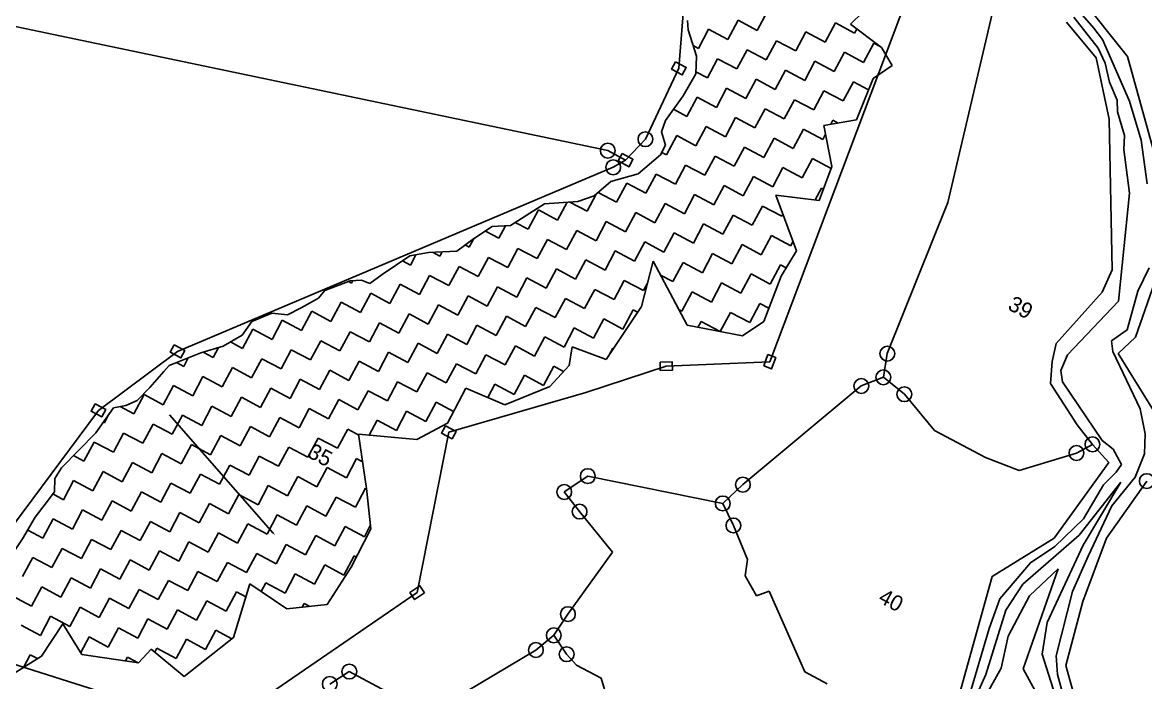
# Model space of a CAD drawing. Header units: metres. Extents: x 345339 to 348404, y 1759591 to 1762525.
# Drawn here: x 346414 to 347056, y 1760770 to 1761147 of the extents above; entities that cross this region are included whole.
import ezdxf

# ---------------------------------------------------------------- set-up
doc = ezdxf.new("R2010")
doc.units = ezdxf.units.M
for name, color, linetype in [('LINE_WATER', 4, 'Continuous'), ('POLY_HATCH', 12, 'Continuous'), ('POLY_PARCEL', 6, 'Continuous'), ('POLY_WATER', 4, 'Continuous'), ('SYM_ARROW', 1, 'Continuous'), ('TEXT_PARCEL', 7, 'Continuous')]:
    doc.layers.add(name, color=color, linetype=linetype)
doc.styles.add('TEXT_MAP', font='')
doc.styles.get('TEXT_MAP').set_extended_font_data('Kruti Dev 050')

msp = doc.modelspace()

# ---------------------------------------------------------------- linework, layer by layer
for points in [[(346787.11, 1761124.24), (346793.22, 1761120.98), (346790.96, 1761116.75), (346784.85, 1761120.01)], [(346756.71, 1761071.78), (346762.82, 1761068.53), (346760.56, 1761064.3), (346754.45, 1761067.56)], [(346500.73, 1760962.6), (346506.84, 1760959.34), (346504.59, 1760955.12), (346498.48, 1760958.37)], [(346778.29, 1760952.62), (346785.21, 1760952.82), (346785.34, 1760948.03), (346778.42, 1760947.84)], [(346837.48, 1760950.52), (346839.92, 1760956.99), (346844.4, 1760955.3), (346841.96, 1760948.82)], [(346455.55, 1760928.87), (346461.66, 1760925.62), (346459.41, 1760921.39), (346453.3, 1760924.65)], [(346655.67, 1760916.39), (346661.78, 1760913.13), (346659.53, 1760908.91), (346653.42, 1760912.16)], [(346643.82, 1760821.06), (346638.1, 1760817.15), (346635.4, 1760821.1), (346641.12, 1760825.01)]]:
    msp.add_lwpolyline(points, close=True)
for centre in [(346769.92, 1761080.01), (346748.44, 1761073.47), (346751.51, 1761063.97), (346908.11, 1760957.54), (346905.83, 1760944.04), (346905.83, 1760944.04), (346893.22, 1760939.08), (346917.86, 1760934.37), (347025.3, 1760905.73), (347016.14, 1760900.8), (346737.02, 1760887.59), (347056.33, 1760884.78), (346723.55, 1760878.56), (346825.58, 1760882.77), (346814.12, 1760871.99), (346732.31, 1760867.36), (346820.19, 1760859.43), (346725.64, 1760808.79), (346717.59, 1760796.74), (346707.36, 1760788.3), (346724.92, 1760785.91), (346600.79, 1760776.01), (346589.63, 1760768.88)]:
    msp.add_circle(centre, 4.23)
at = {"layer": 'LINE_WATER'}
for p, q in [((346999.23, 1761174.48), (347026.12, 1761143.36)), ((347014.62, 1761149.66), (347028.54, 1761132.02)), ((347026.12, 1761143.36), (347031.01, 1761137.02)), ((347028.54, 1761132.02), (347032.52, 1761123.37)), ((347031.01, 1761137.02), (347046.35, 1761101.63)), ((347032.52, 1761123.37), (347034.99, 1761112.65)), ((347034.99, 1761112.65), (347039.49, 1761102.31)), ((347039.49, 1761102.31), (347039.65, 1761095.69)), ((347046.35, 1761101.63), (347053.11, 1761079.5)), ((347039.65, 1761095.69), (347043.5, 1761082.2)), ((347043.5, 1761082.2), (347043.29, 1761074.14)), ((347053.11, 1761079.5), (347056.59, 1761054.49)), ((347043.29, 1761074.14), (347046.37, 1761049.2)), ((347046.37, 1761049.2), (347040.12, 1760987.56)), ((347057.76, 1761006.62), (347051.25, 1760993.3)), ((347051.25, 1760993.3), (347045.19, 1760971.05)), ((347040.12, 1760987.56), (347011.09, 1760956.94)), ((347045.19, 1760971.05), (347036.11, 1760964.89)), ((347036.11, 1760964.89), (347036.87, 1760958.69)), ((347011.09, 1760956.94), (347007.15, 1760948.01)), ((347036.87, 1760958.69), (347052.51, 1760926.04)), ((347007.15, 1760948.01), (347008.11, 1760941.37)), ((347008.11, 1760941.37), (347030.83, 1760908.01)), ((347052.51, 1760926.04), (347055.34, 1760911.79)), ((347030.83, 1760908.01), (347037.17, 1760903.01)), ((347055.34, 1760911.79), (347055.05, 1760900.37)), ((347037.17, 1760903.01), (347041.95, 1760894.33)), ((347055.05, 1760900.37), (347049.68, 1760887.02)), ((347038.77, 1760889.89), (347031.64, 1760882.66)), ((347041.95, 1760894.33), (347038.77, 1760889.89)), ((347017.76, 1760853.92), (347041.41, 1760884.17)), ((347041.41, 1760884.17), (347019.9, 1760848.15)), ((347031.64, 1760882.66), (347020.11, 1760863.26)), ((347049.68, 1760887.02), (347036.34, 1760870.62)), ((347036.34, 1760870.62), (347022.8, 1760841.93)), ((347020.11, 1760863.26), (347003.88, 1760847.39)), ((346985.48, 1760825.96), (347017.76, 1760853.92)), ((347003.88, 1760847.39), (346989.92, 1760838.07)), ((347019.9, 1760848.15), (346999.33, 1760804.1)), ((346989.92, 1760838.07), (346972.44, 1760817.55)), ((347022.8, 1760841.93), (347013.82, 1760821.82)), ((346985.75, 1760777.65), (347005.74, 1760834.74)), ((347005.74, 1760834.74), (346989.33, 1760819.17)), ((346975.83, 1760811.1), (346985.48, 1760825.96)), ((346989.33, 1760819.17), (346977.07, 1760796.17)), ((347013.82, 1760821.82), (347004.64, 1760785.02)), ((346972.44, 1760817.55), (346966.35, 1760800.66)), ((346964.37, 1760774.36), (346975.83, 1760811.1)), ((346966.35, 1760800.66), (346955.94, 1760765.76)), ((346999.33, 1760804.1), (346996.58, 1760785.88)), ((346977.07, 1760796.17), (346973.18, 1760777.98)), ((346996.58, 1760785.88), (347006.32, 1760755.21)), ((347004.64, 1760785.02), (347005.28, 1760774.25)), ((346957.82, 1760759.9), (346964.37, 1760774.36)), ((346973.18, 1760777.98), (346960.57, 1760755.42)), ((346999.52, 1760752.36), (346985.75, 1760777.65)), ((347005.28, 1760774.25), (347010.12, 1760756.88))]:
    msp.add_line(p, q, dxfattribs=at)
at = {"layer": 'POLY_HATCH'}
for p, q in [((346901.81, 1761160.22), (346887.03, 1761145.6)), ((346794.39, 1761142.51), (346794.03, 1761147.77)), ((346887.03, 1761145.6), (346904.77, 1761132.27)), ((346799.01, 1761127.38), (346794.39, 1761142.51)), ((346904.77, 1761132.27), (346910.94, 1761122)), ((346798.76, 1761117.38), (346799.01, 1761127.38)), ((346910.94, 1761122), (346900.03, 1761114.63)), ((346791.43, 1761104.82), (346798.76, 1761117.38)), ((346900.03, 1761114.63), (346890.54, 1761090.99)), ((346781.31, 1761090.58), (346791.43, 1761104.82)), ((346779.14, 1761084.13), (346781.31, 1761090.58)), ((346890.54, 1761090.99), (346871.77, 1761087.81)), ((346871.77, 1761087.81), (346876.38, 1761064.41)), ((346781.45, 1761076.57), (346779.14, 1761084.13)), ((346778.56, 1761071.14), (346781.45, 1761076.57)), ((346765.77, 1761060.23), (346778.56, 1761071.14)), ((346876.38, 1761064.41), (346869.14, 1761045)), ((346740.67, 1761047.63), (346750.14, 1761055.88)), ((346750.14, 1761055.88), (346765.77, 1761060.23)), ((346692.91, 1761030.81), (346712.28, 1761043.12)), ((346712.28, 1761043.12), (346731.33, 1761044.37)), ((346731.33, 1761044.37), (346740.67, 1761047.63)), ((346869.14, 1761045), (346844.4, 1761048.1)), ((346844.4, 1761048.1), (346856.15, 1761016.25)), ((346671.7, 1761023.11), (346682.38, 1761030.08)), ((346682.38, 1761030.08), (346692.91, 1761030.81)), ((346662.26, 1761016.11), (346671.7, 1761023.11)), ((346619.63, 1761002.72), (346635.41, 1761013.31)), ((346635.41, 1761013.31), (346645.97, 1761015.29)), ((346645.97, 1761015.29), (346662.26, 1761016.11)), ((346774.39, 1761010.39), (346767.6, 1760984.54)), ((346793.68, 1760973.74), (346774.39, 1761010.39)), ((346856.15, 1761016.25), (346847.4, 1761001.73)), ((346586.86, 1760993.58), (346601.27, 1760999.2)), ((346601.27, 1760999.2), (346607.79, 1760999.53)), ((346607.79, 1760999.53), (346612.49, 1760997.66)), ((346612.49, 1760997.66), (346619.63, 1761002.72)), ((346847.4, 1761001.73), (346837.55, 1760975.96)), ((346583.25, 1760989.17), (346586.86, 1760993.58)), ((346573.35, 1760983.68), (346583.25, 1760989.17)), ((346767.6, 1760984.54), (346747.52, 1760954.13)), ((346545.13, 1760975.92), (346556.51, 1760980.62)), ((346556.51, 1760980.62), (346565.49, 1760979.64)), ((346565.49, 1760979.64), (346573.35, 1760983.68)), ((346539.67, 1760968.06), (346545.13, 1760975.92)), ((346825.39, 1760967.7), (346793.68, 1760973.74)), ((346837.55, 1760975.96), (346825.39, 1760967.7)), ((346528.75, 1760961.84), (346539.67, 1760968.06)), ((346515.89, 1760957.93), (346528.75, 1760961.84)), ((346728.09, 1760961.38), (346726.29, 1760950.71)), ((346747.52, 1760954.13), (346728.09, 1760961.38)), ((346497.94, 1760950.76), (346515.89, 1760957.93)), ((346486.86, 1760938.29), (346494.85, 1760947.33)), ((346494.85, 1760947.33), (346497.94, 1760950.76)), ((346726.29, 1760950.71), (346715.26, 1760938.75)), ((346479.66, 1760930.73), (346486.86, 1760938.29)), ((346667.43, 1760937.86), (346656.81, 1760917.92)), ((346689.56, 1760928.4), (346667.43, 1760937.86)), ((346715.26, 1760938.75), (346689.56, 1760928.4)), ((346466.04, 1760926.58), (346473.08, 1760927.9)), ((346473.08, 1760927.9), (346479.66, 1760930.73)), ((346455.92, 1760912.34), (346466.04, 1760926.58)), ((346656.81, 1760917.92), (346639.41, 1760908.58)), ((346436.39, 1760892.35), (346455.92, 1760912.34)), ((346639.41, 1760908.58), (346606.09, 1760911.6)), ((346606.09, 1760911.6), (346610.51, 1760880.55)), ((346432.48, 1760886.2), (346436.39, 1760892.35)), ((346432.29, 1760878.7), (346432.48, 1760886.2)), ((346427.62, 1760872.32), (346432.29, 1760878.7)), ((346610.51, 1760880.55), (346612.98, 1760857.52)), ((346421.41, 1760864.23), (346427.62, 1760872.32)), ((346414.17, 1760851.86), (346421.41, 1760864.23)), ((346612.98, 1760857.52), (346601.89, 1760835.63)), ((346404.81, 1760837.85), (346414.17, 1760851.86)), ((346601.89, 1760835.63), (346588.16, 1760814.24)), ((346544.04, 1760826.12), (346534.67, 1760795.44)), ((346565.12, 1760811.79), (346544.04, 1760826.12)), ((346588.16, 1760814.24), (346565.12, 1760811.79)), ((346437.12, 1760803.21), (346425.01, 1760784.84)), ((346448.01, 1760785.77), (346437.12, 1760803.21)), ((346534.67, 1760795.44), (346506.53, 1760773.21)), ((346480.37, 1760780.94), (346448.01, 1760785.77)), ((346487.62, 1760788.71), (346480.37, 1760780.94)), ((346506.53, 1760773.21), (346487.62, 1760788.71)), ((346425.01, 1760784.84), (346407.57, 1760773.97))]:
    msp.add_line(p, q, dxfattribs=at)
at = {"layer": 'POLY_HATCH', "linetype": 'Continuous'}
for p, q in [((346833.84, 1761142.06), (346839.69, 1761153.03)), ((346817.02, 1761136.93), (346822.87, 1761147.9)), ((346822.87, 1761147.9), (346833.84, 1761142.06)), ((346872.62, 1761135.49), (346878.47, 1761146.46)), ((346878.47, 1761146.46), (346889.44, 1761140.62)), ((346800.2, 1761131.8), (346806.05, 1761142.78)), ((346806.05, 1761142.78), (346817.02, 1761136.93)), ((346855.8, 1761130.36), (346861.64, 1761141.34)), ((346861.64, 1761141.34), (346872.62, 1761135.49)), ((346889.44, 1761140.62), (346890.65, 1761142.88)), ((346797.17, 1761133.42), (346800.2, 1761131.8)), ((346838.97, 1761125.23), (346844.82, 1761136.21)), ((346844.82, 1761136.21), (346855.8, 1761130.36)), ((346894.57, 1761123.79), (346900.42, 1761134.77)), ((346900.42, 1761134.77), (346903.95, 1761132.89)), ((346805.33, 1761114.98), (346811.17, 1761125.95)), ((346811.17, 1761125.95), (346822.15, 1761120.11)), ((346822.15, 1761120.11), (346828, 1761131.08)), ((346828, 1761131.08), (346838.97, 1761125.23)), ((346877.75, 1761118.67), (346883.59, 1761129.64)), ((346883.59, 1761129.64), (346894.57, 1761123.79)), ((346844.1, 1761108.41), (346849.95, 1761119.39)), ((346849.95, 1761119.39), (346860.92, 1761113.54)), ((346860.92, 1761113.54), (346866.77, 1761124.51)), ((346866.77, 1761124.51), (346877.75, 1761118.67)), ((346798.78, 1761118.46), (346805.33, 1761114.98)), ((346827.28, 1761103.28), (346833.12, 1761114.26)), ((346833.12, 1761114.26), (346844.1, 1761108.41)), ((346882.87, 1761101.84), (346888.72, 1761112.82)), ((346888.72, 1761112.82), (346897.44, 1761108.17)), ((346810.45, 1761098.15), (346816.3, 1761109.13)), ((346816.3, 1761109.13), (346827.28, 1761103.28)), ((346866.05, 1761096.71), (346871.9, 1761107.69)), ((346871.9, 1761107.69), (346882.87, 1761101.84)), ((346793.63, 1761093.03), (346799.48, 1761104)), ((346799.48, 1761104), (346810.45, 1761098.15)), ((346849.23, 1761091.59), (346855.08, 1761102.56)), ((346855.08, 1761102.56), (346866.05, 1761096.71)), ((346785.95, 1761097.12), (346793.63, 1761093.03)), ((346832.41, 1761086.46), (346838.25, 1761097.43)), ((346838.25, 1761097.43), (346849.23, 1761091.59)), ((346798.76, 1761076.2), (346804.61, 1761087.18)), ((346804.61, 1761087.18), (346815.58, 1761081.33)), ((346815.58, 1761081.33), (346821.43, 1761092.31)), ((346821.43, 1761092.31), (346832.41, 1761086.46)), ((346875.76, 1761088.49), (346877.03, 1761090.87)), ((346877.03, 1761090.87), (346880.11, 1761089.22)), ((346781.94, 1761071.08), (346787.78, 1761082.05)), ((346787.78, 1761082.05), (346798.76, 1761076.2)), ((346837.53, 1761069.64), (346843.38, 1761080.61)), ((346843.38, 1761080.61), (346854.36, 1761074.76)), ((346854.36, 1761074.76), (346860.2, 1761085.74)), ((346860.2, 1761085.74), (346871.18, 1761079.89)), ((346871.18, 1761079.89), (346872.75, 1761082.84)), ((346820.71, 1761064.51), (346826.56, 1761075.48)), ((346826.56, 1761075.48), (346837.53, 1761069.64)), ((346779.28, 1761072.49), (346781.94, 1761071.08)), ((346803.89, 1761059.38), (346809.73, 1761070.36)), ((346809.73, 1761070.36), (346820.71, 1761064.51)), ((346859.48, 1761057.94), (346865.33, 1761068.92)), ((346865.33, 1761068.92), (346875.95, 1761063.26)), ((346787.06, 1761054.25), (346792.91, 1761065.23)), ((346792.91, 1761065.23), (346803.89, 1761059.38)), ((346842.66, 1761052.81), (346848.51, 1761063.79)), ((346848.51, 1761063.79), (346859.48, 1761057.94)), ((346753.42, 1761044), (346759.27, 1761054.97)), ((346759.27, 1761054.97), (346770.24, 1761049.12)), ((346770.24, 1761049.12), (346776.09, 1761060.1)), ((346776.09, 1761060.1), (346787.06, 1761054.25)), ((346825.84, 1761047.69), (346831.69, 1761058.66)), ((346831.69, 1761058.66), (346842.66, 1761052.81)), ((346736.59, 1761038.87), (346741.77, 1761048.59)), ((346742.92, 1761049.59), (346753.42, 1761044)), ((346809.01, 1761042.56), (346814.86, 1761053.53)), ((346814.86, 1761053.53), (346825.84, 1761047.69)), ((346866.83, 1761045.29), (346870.46, 1761052.09)), ((346870.46, 1761052.09), (346871.57, 1761051.5)), ((346719.77, 1761033.74), (346725.22, 1761043.97)), ((346726.82, 1761044.08), (346736.59, 1761038.87)), ((346775.37, 1761032.3), (346781.22, 1761043.28)), ((346781.22, 1761043.28), (346792.19, 1761037.43)), ((346792.19, 1761037.43), (346798.04, 1761048.41)), ((346798.04, 1761048.41), (346809.01, 1761042.56)), ((346853.63, 1761046.95), (346853.64, 1761046.97)), ((346853.64, 1761046.97), (346853.69, 1761046.94)), ((346702.95, 1761028.61), (346708.8, 1761039.59)), ((346708.8, 1761039.59), (346719.77, 1761033.74)), ((346758.55, 1761027.17), (346764.39, 1761038.15)), ((346764.39, 1761038.15), (346775.37, 1761032.3)), ((346814.14, 1761025.73), (346819.99, 1761036.71)), ((346819.99, 1761036.71), (346830.97, 1761030.86)), ((346830.97, 1761030.86), (346836.81, 1761041.84)), ((346836.81, 1761041.84), (346847.79, 1761035.99)), ((346847.79, 1761035.99), (346848.43, 1761037.19)), ((346686.13, 1761023.49), (346689.92, 1761030.6)), ((346695.61, 1761032.52), (346702.95, 1761028.61)), ((346741.72, 1761022.05), (346747.57, 1761033.02)), ((346747.57, 1761033.02), (346758.55, 1761027.17)), ((346797.32, 1761020.61), (346803.17, 1761031.58)), ((346803.17, 1761031.58), (346814.14, 1761025.73)), ((346669.3, 1761018.36), (346671.91, 1761023.25)), ((346678.5, 1761027.55), (346686.13, 1761023.49)), ((346724.9, 1761016.92), (346730.75, 1761027.89)), ((346730.75, 1761027.89), (346741.72, 1761022.05)), ((346780.5, 1761015.48), (346786.34, 1761026.45)), ((346786.34, 1761026.45), (346797.32, 1761020.61)), ((346836.09, 1761014.04), (346841.94, 1761025.01)), ((346841.94, 1761025.01), (346852.92, 1761019.17)), ((346666.97, 1761019.6), (346669.3, 1761018.36)), ((346691.25, 1761006.66), (346697.1, 1761017.64)), ((346697.1, 1761017.64), (346708.08, 1761011.79)), ((346708.08, 1761011.79), (346713.92, 1761022.77)), ((346713.92, 1761022.77), (346724.9, 1761016.92)), ((346763.67, 1761010.35), (346769.52, 1761021.33)), ((346769.52, 1761021.33), (346780.5, 1761015.48)), ((346819.27, 1761008.91), (346825.12, 1761019.89)), ((346825.12, 1761019.89), (346836.09, 1761014.04)), ((346852.92, 1761019.17), (346854.19, 1761021.56)), ((346631.19, 1761010.48), (346635.66, 1761008.1)), ((346635.66, 1761008.1), (346638.77, 1761013.94)), ((346648.39, 1761015.41), (346652.48, 1761013.23)), ((346652.48, 1761013.23), (346653.78, 1761015.68)), ((346674.43, 1761001.53), (346680.28, 1761012.51)), ((346680.28, 1761012.51), (346691.25, 1761006.66)), ((346730.03, 1761000.1), (346735.87, 1761011.07)), ((346735.87, 1761011.07), (346746.85, 1761005.22)), ((346746.85, 1761005.22), (346752.7, 1761016.2)), ((346752.7, 1761016.2), (346763.67, 1761010.35)), ((346802.45, 1761003.78), (346808.29, 1761014.76)), ((346808.29, 1761014.76), (346819.27, 1761008.91)), ((346657.61, 1760996.41), (346663.45, 1761007.38)), ((346663.45, 1761007.38), (346674.43, 1761001.53)), ((346713.2, 1760994.97), (346719.05, 1761005.94)), ((346719.05, 1761005.94), (346730.03, 1761000.1)), ((346785.62, 1760998.66), (346791.47, 1761009.63)), ((346791.47, 1761009.63), (346802.45, 1761003.78)), ((346841.22, 1760997.22), (346847.07, 1761008.19)), ((346847.07, 1761008.19), (346850.27, 1761006.49)), ((346600.23, 1760998.8), (346602.01, 1760997.85)), ((346602.01, 1760997.85), (346602.77, 1760999.28)), ((346640.78, 1760991.28), (346646.63, 1761002.25)), ((346646.63, 1761002.25), (346657.61, 1760996.41)), ((346696.38, 1760989.84), (346702.23, 1761000.81)), ((346702.23, 1761000.81), (346713.2, 1760994.97)), ((346751.98, 1760988.4), (346757.83, 1760999.38)), ((346757.83, 1760999.38), (346768.8, 1760993.53)), ((346768.8, 1760993.53), (346771.09, 1760997.82)), ((346778.59, 1761002.4), (346785.62, 1760998.66)), ((346807.58, 1760986.96), (346813.42, 1760997.94)), ((346813.42, 1760997.94), (346824.4, 1760992.09)), ((346824.4, 1760992.09), (346830.25, 1761003.06)), ((346830.25, 1761003.06), (346841.22, 1760997.22)), ((346607.14, 1760981.02), (346612.99, 1760992)), ((346612.99, 1760992), (346623.96, 1760986.15)), ((346623.96, 1760986.15), (346629.81, 1760997.13)), ((346629.81, 1760997.13), (346640.78, 1760991.28)), ((346679.56, 1760984.71), (346685.41, 1760995.69)), ((346685.41, 1760995.69), (346696.38, 1760989.84)), ((346735.15, 1760983.27), (346741, 1760994.25)), ((346741, 1760994.25), (346751.98, 1760988.4)), ((346790.75, 1760981.83), (346796.6, 1760992.81)), ((346796.6, 1760992.81), (346807.58, 1760986.96)), ((346590.31, 1760975.9), (346596.16, 1760986.87)), ((346596.16, 1760986.87), (346607.14, 1760981.02)), ((346645.91, 1760974.46), (346651.76, 1760985.43)), ((346651.76, 1760985.43), (346662.73, 1760979.58)), ((346662.73, 1760979.58), (346668.58, 1760990.56)), ((346668.58, 1760990.56), (346679.56, 1760984.71)), ((346718.33, 1760978.14), (346724.18, 1760989.12)), ((346724.18, 1760989.12), (346735.15, 1760983.27)), ((346829.53, 1760975.27), (346835.37, 1760986.24)), ((346835.37, 1760986.24), (346840.45, 1760983.54)), ((346573.49, 1760970.77), (346579.34, 1760981.74)), ((346579.34, 1760981.74), (346590.31, 1760975.9)), ((346629.09, 1760969.33), (346634.94, 1760980.3)), ((346634.94, 1760980.3), (346645.91, 1760974.46)), ((346684.69, 1760967.89), (346690.53, 1760978.86)), ((346690.53, 1760978.86), (346701.51, 1760973.02)), ((346701.51, 1760973.02), (346707.36, 1760983.99)), ((346707.36, 1760983.99), (346718.33, 1760978.14)), ((346757.11, 1760971.58), (346762.95, 1760982.55)), ((346762.95, 1760982.55), (346765.42, 1760981.24)), ((346788.9, 1760982.82), (346790.75, 1760981.83)), ((346812.7, 1760970.14), (346818.55, 1760981.11)), ((346818.55, 1760981.11), (346829.53, 1760975.27)), ((346556.67, 1760965.64), (346562.52, 1760976.62)), ((346562.52, 1760976.62), (346573.49, 1760970.77)), ((346612.27, 1760964.2), (346618.11, 1760975.18)), ((346618.11, 1760975.18), (346629.09, 1760969.33)), ((346667.86, 1760962.76), (346673.71, 1760973.74)), ((346673.71, 1760973.74), (346684.69, 1760967.89)), ((346723.46, 1760961.32), (346729.31, 1760972.3)), ((346729.31, 1760972.3), (346740.28, 1760966.45)), ((346740.28, 1760966.45), (346746.13, 1760977.42)), ((346746.13, 1760977.42), (346757.11, 1760971.58)), ((346799.9, 1760972.56), (346801.73, 1760975.98)), ((346801.73, 1760975.98), (346812.7, 1760970.14)), ((346539.85, 1760960.51), (346545.69, 1760971.49)), ((346545.69, 1760971.49), (346556.67, 1760965.64)), ((346595.44, 1760959.07), (346601.29, 1760970.05)), ((346601.29, 1760970.05), (346612.27, 1760964.2)), ((346651.04, 1760957.63), (346656.89, 1760968.61)), ((346656.89, 1760968.61), (346667.86, 1760962.76)), ((346706.64, 1760956.19), (346712.48, 1760967.17)), ((346712.48, 1760967.17), (346723.46, 1760961.32)), ((346523.02, 1760955.38), (346526.02, 1760961.01)), ((346532.91, 1760964.21), (346539.85, 1760960.51)), ((346561.8, 1760948.82), (346567.64, 1760959.79)), ((346567.64, 1760959.79), (346578.62, 1760953.94)), ((346578.62, 1760953.94), (346584.47, 1760964.92)), ((346584.47, 1760964.92), (346595.44, 1760959.07)), ((346634.22, 1760952.5), (346640.06, 1760963.48)), ((346640.06, 1760963.48), (346651.04, 1760957.63)), ((346689.81, 1760951.07), (346695.66, 1760962.04)), ((346695.66, 1760962.04), (346706.64, 1760956.19)), ((346749.03, 1760956.42), (346751.26, 1760960.6)), ((346751.26, 1760960.6), (346751.65, 1760960.39)), ((346502.12, 1760952.43), (346506.2, 1760950.26)), ((346506.2, 1760950.26), (346508.77, 1760955.08)), ((346517.39, 1760958.39), (346523.02, 1760955.38)), ((346544.97, 1760943.69), (346550.82, 1760954.66)), ((346550.82, 1760954.66), (346561.8, 1760948.82)), ((346600.57, 1760942.25), (346606.42, 1760953.22)), ((346606.42, 1760953.22), (346617.39, 1760947.38)), ((346617.39, 1760947.38), (346623.24, 1760958.35)), ((346623.24, 1760958.35), (346634.22, 1760952.5)), ((346672.99, 1760945.94), (346678.84, 1760956.91)), ((346678.84, 1760956.91), (346689.81, 1760951.07)), ((346528.15, 1760938.56), (346534, 1760949.54)), ((346534, 1760949.54), (346544.97, 1760943.69)), ((346583.75, 1760937.12), (346589.59, 1760948.1)), ((346589.59, 1760948.1), (346600.57, 1760942.25)), ((346639.34, 1760935.68), (346645.19, 1760946.66)), ((346645.19, 1760946.66), (346656.17, 1760940.81)), ((346656.17, 1760940.81), (346662.02, 1760951.79)), ((346662.02, 1760951.79), (346672.99, 1760945.94)), ((346711.76, 1760939.37), (346717.61, 1760950.35)), ((346717.61, 1760950.35), (346723.21, 1760947.37)), ((346511.33, 1760933.43), (346517.17, 1760944.41)), ((346517.17, 1760944.41), (346528.15, 1760938.56)), ((346566.92, 1760931.99), (346572.77, 1760942.97)), ((346572.77, 1760942.97), (346583.75, 1760937.12)), ((346622.52, 1760930.55), (346628.37, 1760941.53)), ((346628.37, 1760941.53), (346639.34, 1760935.68)), ((346679.93, 1760932.51), (346683.97, 1760940.09)), ((346683.97, 1760940.09), (346694.94, 1760934.24)), ((346694.94, 1760934.24), (346700.79, 1760945.22)), ((346700.79, 1760945.22), (346711.76, 1760939.37)), ((346477.68, 1760923.18), (346483.53, 1760934.15)), ((346483.53, 1760934.15), (346494.5, 1760928.31)), ((346494.5, 1760928.31), (346500.35, 1760939.28)), ((346500.35, 1760939.28), (346511.33, 1760933.43)), ((346550.1, 1760926.87), (346555.95, 1760937.84)), ((346555.95, 1760937.84), (346566.92, 1760931.99)), ((346605.7, 1760925.43), (346611.55, 1760936.4)), ((346611.55, 1760936.4), (346622.52, 1760930.55)), ((346469.93, 1760927.31), (346477.68, 1760923.18)), ((346516.45, 1760916.61), (346522.3, 1760927.59)), ((346522.3, 1760927.59), (346533.28, 1760921.74)), ((346533.28, 1760921.74), (346539.13, 1760932.71)), ((346539.13, 1760932.71), (346550.1, 1760926.87)), ((346588.88, 1760920.3), (346594.72, 1760931.27)), ((346594.72, 1760931.27), (346605.7, 1760925.43)), ((346644.47, 1760918.86), (346650.32, 1760929.83)), ((346650.32, 1760929.83), (346660.32, 1760924.51)), ((346460.86, 1760918.05), (346463.5, 1760923.01)), ((346499.63, 1760911.48), (346505.48, 1760922.46)), ((346505.48, 1760922.46), (346516.45, 1760916.61)), ((346555.23, 1760910.04), (346561.08, 1760921.02)), ((346561.08, 1760921.02), (346572.05, 1760915.17)), ((346572.05, 1760915.17), (346577.9, 1760926.15)), ((346577.9, 1760926.15), (346588.88, 1760920.3)), ((346627.65, 1760913.73), (346633.5, 1760924.71)), ((346633.5, 1760924.71), (346644.47, 1760918.86)), ((346460.22, 1760918.39), (346460.86, 1760918.05)), ((346482.81, 1760906.35), (346488.66, 1760917.33)), ((346488.66, 1760917.33), (346499.63, 1760911.48)), ((346538.41, 1760904.91), (346544.25, 1760915.89)), ((346544.25, 1760915.89), (346555.23, 1760910.04)), ((346594, 1760903.48), (346599.85, 1760914.45)), ((346599.85, 1760914.45), (346606.16, 1760911.09)), ((346612.13, 1760911.05), (346616.67, 1760919.58)), ((346616.67, 1760919.58), (346627.65, 1760913.73)), ((346465.99, 1760901.23), (346471.83, 1760912.2)), ((346471.83, 1760912.2), (346482.81, 1760906.35)), ((346521.58, 1760899.79), (346527.43, 1760910.76)), ((346527.43, 1760910.76), (346538.41, 1760904.91)), ((346577.18, 1760898.35), (346583.03, 1760909.32)), ((346583.03, 1760909.32), (346594, 1760903.48)), ((346449.16, 1760896.1), (346455.01, 1760907.07)), ((346455.01, 1760907.07), (346465.99, 1760901.23)), ((346504.76, 1760894.66), (346510.61, 1760905.63)), ((346510.61, 1760905.63), (346521.58, 1760899.79)), ((346560.36, 1760893.22), (346566.2, 1760904.2)), ((346566.2, 1760904.2), (346577.18, 1760898.35)), ((346443.17, 1760899.29), (346449.16, 1760896.1)), ((346471.11, 1760884.4), (346476.96, 1760895.38)), ((346476.96, 1760895.38), (346487.94, 1760889.53)), ((346487.94, 1760889.53), (346493.78, 1760900.51)), ((346493.78, 1760900.51), (346504.76, 1760894.66)), ((346543.53, 1760888.09), (346549.38, 1760899.07)), ((346549.38, 1760899.07), (346560.36, 1760893.22)), ((346599.13, 1760886.65), (346604.98, 1760897.63)), ((346604.98, 1760897.63), (346608.33, 1760895.84)), ((346454.29, 1760879.28), (346460.14, 1760890.25)), ((346460.14, 1760890.25), (346471.11, 1760884.4)), ((346509.89, 1760877.84), (346515.74, 1760888.81)), ((346515.74, 1760888.81), (346526.71, 1760882.96)), ((346526.71, 1760882.96), (346532.56, 1760893.94)), ((346532.56, 1760893.94), (346543.53, 1760888.09)), ((346582.31, 1760881.52), (346588.16, 1760892.5)), ((346588.16, 1760892.5), (346599.13, 1760886.65)), ((346437.47, 1760874.15), (346443.32, 1760885.12)), ((346443.32, 1760885.12), (346454.29, 1760879.28)), ((346493.06, 1760872.71), (346498.91, 1760883.68)), ((346498.91, 1760883.68), (346509.89, 1760877.84)), ((346548.66, 1760871.27), (346554.51, 1760882.24)), ((346554.51, 1760882.24), (346565.48, 1760876.4)), ((346565.48, 1760876.4), (346571.33, 1760887.37)), ((346571.33, 1760887.37), (346582.31, 1760881.52)), ((346431.34, 1760877.41), (346437.47, 1760874.15)), ((346476.24, 1760867.58), (346482.09, 1760878.56)), ((346482.09, 1760878.56), (346493.06, 1760872.71)), ((346531.84, 1760866.14), (346537.69, 1760877.12)), ((346537.69, 1760877.12), (346548.66, 1760871.27)), ((346587.44, 1760864.7), (346593.28, 1760875.68)), ((346593.28, 1760875.68), (346604.26, 1760869.83)), ((346604.26, 1760869.83), (346610.11, 1760880.8)), ((346610.11, 1760880.8), (346610.5, 1760880.59)), ((346459.42, 1760862.45), (346465.27, 1760873.43)), ((346465.27, 1760873.43), (346476.24, 1760867.58)), ((346515.02, 1760861.01), (346520.86, 1760871.99)), ((346520.86, 1760871.99), (346531.84, 1760866.14)), ((346570.61, 1760859.57), (346576.46, 1760870.55)), ((346576.46, 1760870.55), (346587.44, 1760864.7)), ((346425.77, 1760852.2), (346431.62, 1760863.17)), ((346431.62, 1760863.17), (346442.6, 1760857.32)), ((346442.6, 1760857.32), (346448.44, 1760868.3)), ((346448.44, 1760868.3), (346459.42, 1760862.45)), ((346498.19, 1760855.89), (346504.04, 1760866.86)), ((346504.04, 1760866.86), (346515.02, 1760861.01)), ((346553.79, 1760854.45), (346559.64, 1760865.42)), ((346559.64, 1760865.42), (346570.61, 1760859.57)), ((346417.08, 1760856.83), (346425.77, 1760852.2)), ((346464.55, 1760845.63), (346470.39, 1760856.6)), ((346470.39, 1760856.6), (346481.37, 1760850.76)), ((346481.37, 1760850.76), (346487.22, 1760861.73)), ((346487.22, 1760861.73), (346498.19, 1760855.89)), ((346536.97, 1760849.32), (346542.81, 1760860.29)), ((346542.81, 1760860.29), (346553.79, 1760854.45)), ((346592.56, 1760847.88), (346598.41, 1760858.85)), ((346598.41, 1760858.85), (346609.39, 1760853.01)), ((346609.39, 1760853.01), (346612.78, 1760859.38)), ((346447.72, 1760840.5), (346453.57, 1760851.48)), ((346453.57, 1760851.48), (346464.55, 1760845.63)), ((346503.32, 1760839.06), (346509.17, 1760850.04)), ((346509.17, 1760850.04), (346520.14, 1760844.19)), ((346520.14, 1760844.19), (346525.99, 1760855.17)), ((346525.99, 1760855.17), (346536.97, 1760849.32)), ((346575.74, 1760842.75), (346581.59, 1760853.73)), ((346581.59, 1760853.73), (346592.56, 1760847.88)), ((346430.9, 1760835.37), (346436.75, 1760846.35)), ((346436.75, 1760846.35), (346447.72, 1760840.5)), ((346486.5, 1760833.93), (346492.34, 1760844.91)), ((346492.34, 1760844.91), (346503.32, 1760839.06)), ((346542.09, 1760832.49), (346547.94, 1760843.47)), ((346547.94, 1760843.47), (346558.92, 1760837.62)), ((346558.92, 1760837.62), (346564.76, 1760848.6)), ((346564.76, 1760848.6), (346575.74, 1760842.75)), ((346414.08, 1760830.25), (346419.92, 1760841.22)), ((346419.92, 1760841.22), (346430.9, 1760835.37)), ((346469.67, 1760828.81), (346475.52, 1760839.78)), ((346475.52, 1760839.78), (346486.5, 1760833.93)), ((346525.27, 1760827.37), (346531.12, 1760838.34)), ((346531.12, 1760838.34), (346542.09, 1760832.49)), ((346580.87, 1760825.93), (346586.72, 1760836.9)), ((346586.72, 1760836.9), (346597.69, 1760831.06)), ((346597.69, 1760831.06), (346603.54, 1760842.03)), ((346603.54, 1760842.03), (346604.79, 1760841.36)), ((346452.85, 1760823.68), (346458.7, 1760834.65)), ((346458.7, 1760834.65), (346469.67, 1760828.81)), ((346508.45, 1760822.24), (346514.3, 1760833.21)), ((346514.3, 1760833.21), (346525.27, 1760827.37)), ((346564.05, 1760820.8), (346569.89, 1760831.77)), ((346569.89, 1760831.77), (346580.87, 1760825.93)), ((346419.2, 1760813.42), (346425.05, 1760824.4)), ((346425.05, 1760824.4), (346436.03, 1760818.55)), ((346436.03, 1760818.55), (346441.88, 1760829.53)), ((346441.88, 1760829.53), (346452.85, 1760823.68)), ((346491.62, 1760817.11), (346497.47, 1760828.09)), ((346497.47, 1760828.09), (346508.45, 1760822.24)), ((346550.46, 1760821.75), (346553.07, 1760826.65)), ((346553.07, 1760826.65), (346564.05, 1760820.8)), ((346408.23, 1760819.27), (346419.2, 1760813.42)), ((346457.98, 1760806.86), (346463.83, 1760817.83)), ((346463.83, 1760817.83), (346474.8, 1760811.98)), ((346474.8, 1760811.98), (346480.65, 1760822.96)), ((346480.65, 1760822.96), (346491.62, 1760817.11)), ((346530.4, 1760810.54), (346536.25, 1760821.52)), ((346536.25, 1760821.52), (346541.74, 1760818.59)), ((346591.52, 1760819.48), (346591.84, 1760820.08)), ((346591.84, 1760820.08), (346591.89, 1760820.05)), ((346441.16, 1760801.73), (346447, 1760812.7)), ((346447, 1760812.7), (346457.98, 1760806.86)), ((346496.75, 1760800.29), (346502.6, 1760811.26)), ((346502.6, 1760811.26), (346513.58, 1760805.42)), ((346513.58, 1760805.42), (346519.42, 1760816.39)), ((346519.42, 1760816.39), (346530.4, 1760810.54)), ((346573.83, 1760812.72), (346575.02, 1760814.95)), ((346575.02, 1760814.95), (346578.32, 1760813.19)), ((346424.33, 1760796.6), (346430.18, 1760807.58)), ((346430.18, 1760807.58), (346441.16, 1760801.73)), ((346479.93, 1760795.16), (346485.78, 1760806.14)), ((346485.78, 1760806.14), (346496.75, 1760800.29)), ((346413.36, 1760802.45), (346424.33, 1760796.6)), ((346463.11, 1760790.03), (346468.95, 1760801.01)), ((346468.95, 1760801.01), (346479.93, 1760795.16)), ((346518.7, 1760788.59), (346524.55, 1760799.57)), ((346524.55, 1760799.57), (346533.72, 1760794.68)), ((346447.33, 1760786.86), (346452.13, 1760795.88)), ((346452.13, 1760795.88), (346463.11, 1760790.03)), ((346501.88, 1760783.47), (346507.73, 1760794.44)), ((346507.73, 1760794.44), (346518.7, 1760788.59)), ((346414.62, 1760778.36), (346418.49, 1760785.62)), ((346418.49, 1760785.62), (346422.68, 1760783.39)), ((346489.68, 1760787.02), (346490.91, 1760789.31)), ((346490.91, 1760789.31), (346501.88, 1760783.47)), ((346472.94, 1760782.05), (346474.08, 1760784.18)), ((346474.08, 1760784.18), (346480.1, 1760780.98))]:
    msp.add_line(p, q, dxfattribs=at)
at = {"layer": 'POLY_PARCEL'}
for p, q in [((346789.04, 1761120.5), (346799.74, 1761255.71)), ((346840.94, 1760952.91), (346946.53, 1761232.33)), ((346942.61, 1761043.77), (346973.11, 1761173.21)), ((346407.26, 1761144.87), (346748.44, 1761073.47)), ((346769.92, 1761080.01), (346789.04, 1761120.5)), ((346758.63, 1761068.04), (346769.92, 1761080.01)), ((346748.44, 1761073.47), (346758.63, 1761068.04)), ((346751.51, 1761063.97), (346758.63, 1761068.04)), ((346502.66, 1760958.86), (346751.51, 1761063.97)), ((346908.11, 1760957.54), (346942.61, 1761043.77)), ((346457.48, 1760925.13), (346502.66, 1760958.86)), ((346781.81, 1760950.33), (346840.94, 1760952.91)), ((346905.83, 1760944.04), (346908.11, 1760957.54)), ((346735.86, 1760935.33), (346781.81, 1760950.33)), ((346905.83, 1760944.04), (346893.22, 1760939.08)), ((346917.86, 1760934.37), (346905.83, 1760944.04)), ((346657.6, 1760912.65), (346735.86, 1760935.33)), ((346893.22, 1760939.08), (346825.58, 1760882.77)), ((346935.11, 1760913.73), (346917.86, 1760934.37)), ((346408.32, 1760858.97), (346457.48, 1760925.13)), ((346639.61, 1760821.08), (346657.6, 1760912.65)), ((346964.18, 1760898.33), (346935.11, 1760913.73)), ((347025.3, 1760905.73), (347016.14, 1760900.8)), ((346983.34, 1760890.82), (346964.18, 1760898.33)), ((347016.14, 1760900.8), (346983.34, 1760890.82)), ((346723.55, 1760878.56), (346737.02, 1760887.59)), ((346737.02, 1760887.59), (346814.12, 1760871.99)), ((346825.58, 1760882.77), (346814.12, 1760871.99)), ((346732.31, 1760867.36), (346723.55, 1760878.56)), ((346814.12, 1760871.99), (346820.19, 1760859.43)), ((346751.09, 1760844.27), (346732.31, 1760867.36)), ((346820.19, 1760859.43), (346828.16, 1760839.99)), ((346725.64, 1760808.79), (346751.09, 1760844.27)), ((346828.16, 1760839.99), (346826.83, 1760830.73)), ((346238.84, 1760834.06), (346525.88, 1760743.36)), ((346826.83, 1760830.73), (346833.44, 1760819.19)), ((346525.88, 1760743.36), (346639.61, 1760821.08)), ((346833.44, 1760819.19), (346840.62, 1760821.91)), ((346840.62, 1760821.91), (346861.08, 1760775.87)), ((346717.59, 1760796.74), (346725.64, 1760808.79)), ((346707.36, 1760788.3), (346717.59, 1760796.74)), ((346717.59, 1760796.74), (346724.92, 1760785.91)), ((346646.03, 1760751.91), (346707.36, 1760788.3)), ((346724.92, 1760785.91), (346730.57, 1760779.63)), ((346730.57, 1760779.63), (346744.59, 1760772.16)), ((346589.63, 1760768.88), (346600.79, 1760776.01)), ((346600.79, 1760776.01), (346646.03, 1760751.91)), ((346861.08, 1760775.87), (346873.82, 1760769.08)), ((346744.59, 1760772.16), (346751.14, 1760750.69))]:
    msp.add_line(p, q, dxfattribs=at)
at = {"layer": 'POLY_WATER'}
for p, q in [((347045.31, 1761127.21), (347002.12, 1761181.27)), ((347010.45, 1761146.84), (347027.37, 1761126.38)), ((347027.37, 1761126.38), (347034.9, 1761091.53)), ((347066.9, 1761049.5), (347045.31, 1761127.21)), ((347034.9, 1761091.53), (347036.55, 1761005.43)), ((347049.94, 1760967), (347072.94, 1761033.21)), ((347036.55, 1761005.43), (347030.75, 1760992.72)), ((347030.75, 1760992.72), (347004.49, 1760963.4)), ((347040.01, 1760957.58), (347049.94, 1760967)), ((347004.49, 1760963.4), (347002.29, 1760953.13)), ((347002.29, 1760953.13), (347001.33, 1760940.57)), ((347069.47, 1760910.01), (347040.01, 1760957.58)), ((347001.33, 1760940.57), (347016.55, 1760916.93)), ((347016.55, 1760916.93), (347025.3, 1760905.73)), ((347025.3, 1760905.73), (347034.61, 1760895.31)), ((347034.61, 1760895.31), (347003.48, 1760852.23)), ((347033.21, 1760852.15), (347056.33, 1760884.78)), ((347003.48, 1760852.23), (346968.04, 1760830.25)), ((347019.7, 1760816.03), (347033.21, 1760852.15)), ((346968.04, 1760830.25), (346948.14, 1760759.12)), ((347010.05, 1760779.49), (347019.7, 1760816.03)), ((347014.77, 1760762.26), (347010.05, 1760779.49))]:
    msp.add_line(p, q, dxfattribs=at)
at = {"layer": 'SYM_ARROW', "extrusion": (0, 0, -1)}
msp.add_lwpolyline([(-346557.33, 1760855.06), (-346498.03, 1760922.67)], dxfattribs=at)
msp.add_solid([(-346557.1, 1760854.86), (-346558.52, 1760853.71), (-346557.55, 1760855.26)], dxfattribs=at)

# ---------------------------------------------------------------- texts
at = {"layer": 'TEXT_PARCEL', "style": 'TEXT_MAP'}
for s, p in [('39', (346976.32, 1760983.12)), ('35', (346576.2, 1760898.87)), ('40', (346902.33, 1760815.97))]:
    msp.add_text(s, height=8.954, rotation=331.95174, dxfattribs=at).set_placement(p)

doc.saveas('drawing.dxf')
